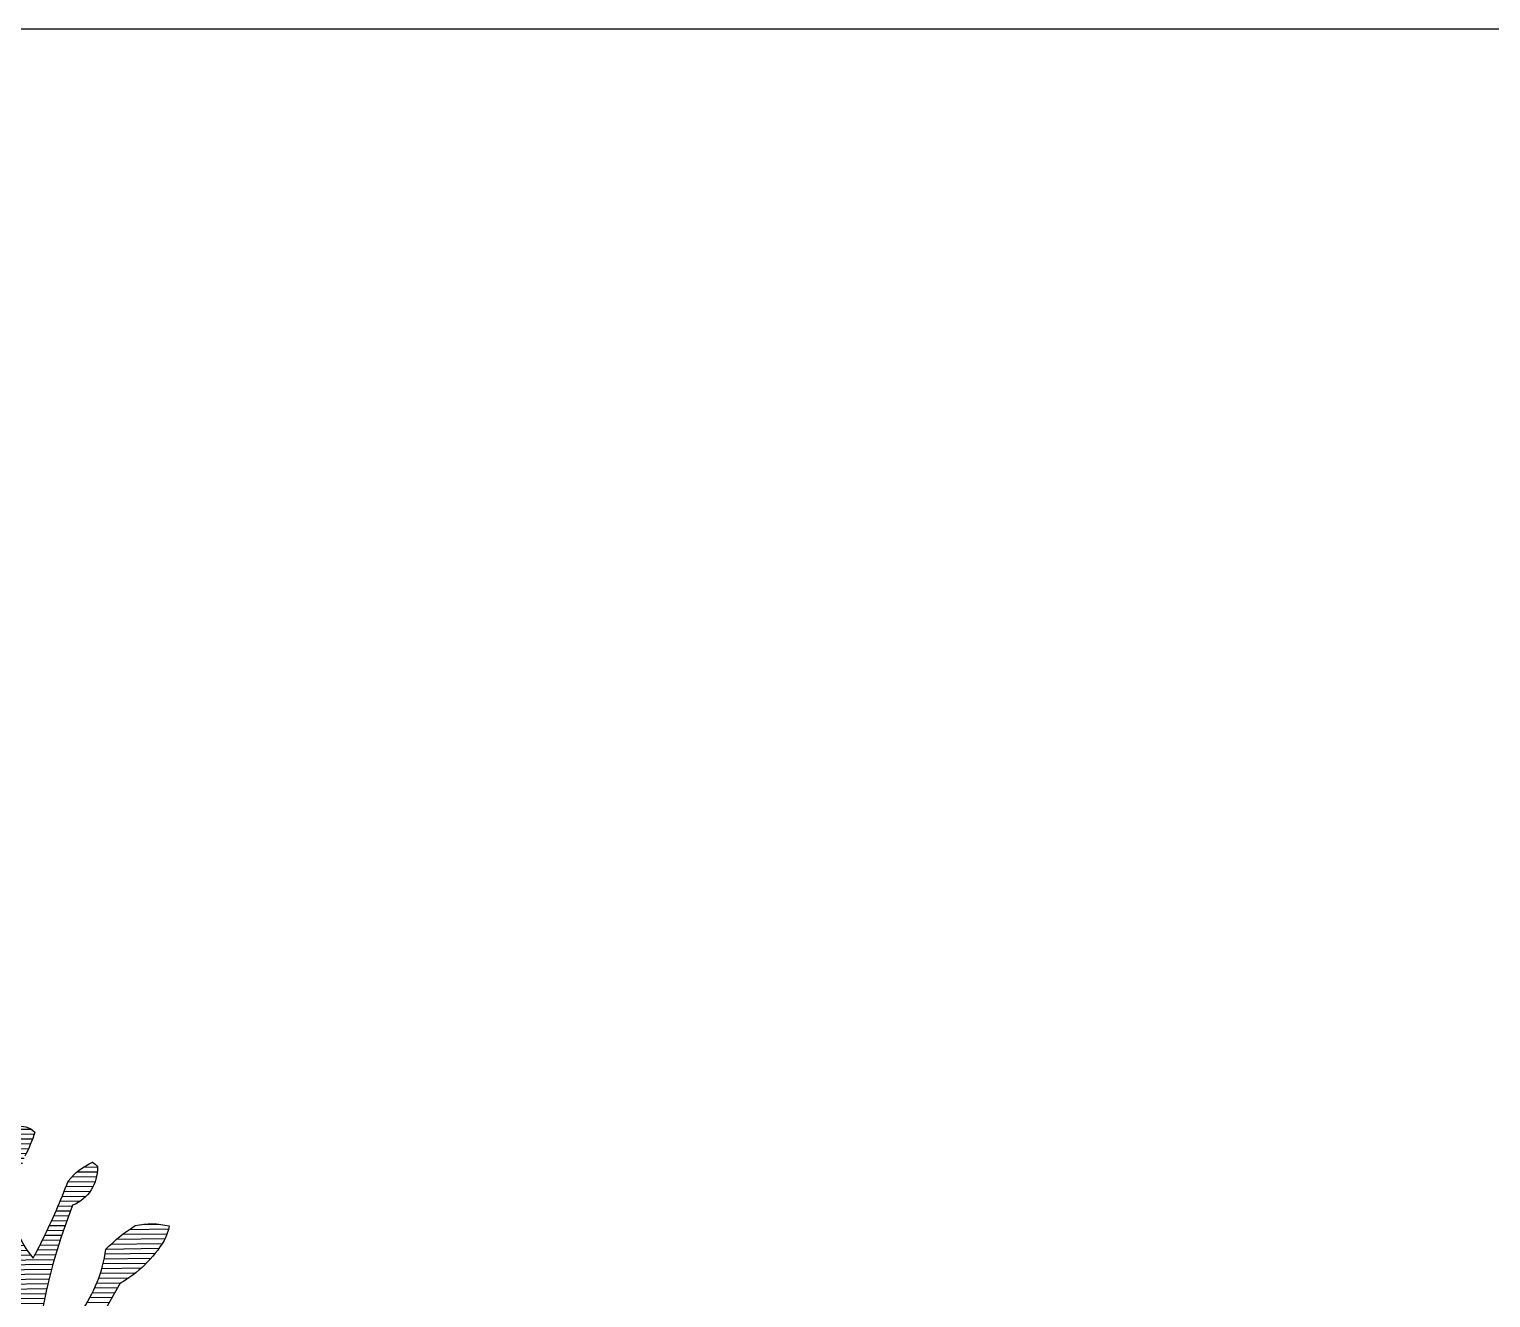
# Model space of a CAD drawing. Header units: millimetres. Extents: x 0 to 1038, y -1303 to 297.
# Drawn here: x 365.837 to 369.068, y 103.878 to 106.682 of the extents above; entities that cross this region are included whole.
import ezdxf
from ezdxf.enums import TextEntityAlignment as Align

# ---------------------------------------------------------------- set-up
doc = ezdxf.new("R2010")
doc.units = ezdxf.units.MM
for name, color, linetype in [('TBLK07', 4, 'Continuous'), ('TBLK18', 4, 'Continuous'), ('TBLK25', 1, 'Continuous'), ('TBLK35', 3, 'Continuous'), ('TBLK50', 7, 'Continuous')]:
    doc.layers.add(name, color=color, linetype=linetype)
doc.styles.add('ISO', font='iso3098b.shx')

# ---------------------------------------------------------------- blocks, each defined once
blk = doc.blocks.new('*X12')
at = {"color": 0, "linetype": 'Continuous'}
for p, q in [((459.9, 530), (460.99, 530)), ((461.86, 529), (462.85, 529)), ((468.2, 529), (470.78, 529)), ((448.79, 526), (449.41, 526)), ((462.93, 528), (463.92, 528)), ((463.63, 527), (464.64, 527)), ((464.09, 526), (465.13, 526)), ((469.47, 528), (472.35, 528)), ((470.29, 527), (473.18, 527)), ((470.83, 526), (473.75, 526)), ((480.35, 526), (485.97, 526)), ((481.49, 527), (485.58, 527)), ((482.96, 528), (484.85, 528)), ((449.69, 525), (450.91, 525)), ((450.3, 524), (451.92, 524)), ((450.69, 523), (452.64, 523)), ((464.36, 525), (465.45, 525)), ((464.43, 523), (465.62, 523)), ((464.47, 524), (465.61, 524)), ((471.18, 525), (474.13, 525)), ((471.36, 524), (474.34, 524)), ((471.38, 523), (474.41, 523)), ((480.23, 525), (486.05, 525)), ((480.37, 524), (485.88, 524)), ((480.43, 523), (485.52, 523)), ((490.37, 523), (494.9, 523)), ((490.84, 524), (494.23, 524)), ((450.86, 520), (453.77, 520)), ((450.9, 522), (453.17, 522)), ((450.96, 521), (453.54, 521)), ((463.25, 520), (464.75, 520)), ((463.84, 521), (465.2, 521)), ((464.22, 522), (465.49, 522)), ((470.48, 520), (473.71, 520)), ((470.96, 521), (474.1, 521)), ((471.25, 522), (474.33, 522)), ((480.11, 520), (482.23, 520)), ((480.3, 521), (483.98, 521)), ((480.41, 522), (484.93, 522)), ((489.11, 520), (493.66, 520)), ((489.51, 521), (494.1, 521)), ((489.93, 522), (494.51, 522)), ((449.34, 517), (463.04, 517)), ((450.15, 518), (454.82, 518)), ((450.6, 519), (453.87, 519)), ((460.93, 518), (463.08, 518)), ((462.37, 519), (464.07, 519)), ((466.39, 517), (470.92, 517)), ((468.68, 518), (472.25, 518)), ((469.77, 519), (473.11, 519)), ((478.98, 517), (480.94, 517)), ((479.46, 518), (480.9, 518)), ((479.84, 519), (480.9, 519)), ((489.22, 519), (493.19, 519)), ((489.76, 518), (492.74, 518)), ((490.17, 517), (492.36, 517)), ((506.81, 517), (506.88, 517)), ((446.57, 515), (472.46, 515)), ((448.15, 516), (471.59, 516)), ((454.15, 514), (473.44, 514)), ((476.66, 514), (481.25, 514)), ((477.69, 515), (481.11, 515)), ((478.43, 516), (481.01, 516)), ((490.48, 516), (491.99, 516)), ((490.68, 515), (491.62, 515)), ((490.79, 514), (491.26, 514)), ((502.53, 514), (507.64, 514)), ((503.62, 515), (507.79, 515)), ((504.99, 516), (507.83, 516)), ((460.6, 513), (474.56, 513)), ((464.91, 512), (481.63, 512)), ((466.64, 511), (482.06, 511)), ((475.07, 513), (481.42, 513)), ((490.19, 511), (490.57, 511)), ((490.54, 512), (490.74, 512)), ((490.81, 513), (490.9, 513)), ((500.89, 511), (506.3, 511)), ((501.3, 512), (506.91, 512)), ((501.69, 513), (507.35, 513)), ((468.31, 510), (482.62, 510)), ((469.93, 509), (483.22, 509)), ((471.5, 508), (483.87, 508)), ((489.47, 508), (489.75, 508)), ((489.67, 509), (489.95, 509)), ((489.84, 510), (490.31, 510)), ((499.62, 508), (502.57, 508)), ((500.05, 509), (504.26, 509)), ((500.48, 510), (505.46, 510)), ((473.02, 507), (484.57, 507)), ((474.51, 506), (485.32, 506)), ((475.95, 505), (486.13, 505)), ((487.08, 505), (490.3, 505)), ((488.07, 506), (490.06, 506)), ((488.85, 507), (489.88, 507)), ((498.25, 505), (501.38, 505)), ((498.72, 506), (501.77, 506)), ((499.17, 507), (502.16, 507)), ((477.36, 504), (490.6, 504)), ((478.73, 503), (490.95, 503)), ((480.06, 502), (491.37, 502)), ((496.8, 502), (500.29, 502)), ((497.3, 503), (500.64, 503)), ((497.78, 504), (501.01, 504)), ((512.89, 502), (522.06, 502)), ((514.29, 503), (522.38, 503)), ((516.87, 504), (520.36, 504)), ((481.36, 501), (491.86, 501)), ((482.64, 500), (492.42, 500)), ((483.88, 499), (493.06, 499)), ((495.24, 499), (499.29, 499)), ((495.77, 500), (499.62, 500)), ((496.3, 501), (499.95, 501)), ((509.44, 499), (520.34, 499)), ((510.48, 500), (521.03, 500)), ((511.63, 501), (521.63, 501)), ((484.75, 498), (493.8, 498)), ((485.39, 497), (498.68, 497)), ((486, 496), (498.39, 496)), ((494.7, 498), (498.98, 498)), ((508.77, 496), (517.76, 496)), ((509.02, 497), (518.71, 497)), ((509.22, 498), (519.57, 498)), ((486.6, 495), (498.11, 495)), ((487.19, 494), (497.83, 494)), ((487.76, 493), (497.57, 493)), ((507.81, 493), (514.07, 493)), ((508.17, 494), (515.47, 494)), ((508.49, 495), (516.68, 495)), ((488.31, 492), (497.32, 492)), ((488.85, 491), (497.07, 491)), ((489.38, 490), (496.84, 490)), ((506.47, 490), (511.12, 490)), ((506.96, 491), (511.7, 491)), ((507.41, 492), (512.43, 492)), ((489.89, 489), (496.61, 489)), ((490.39, 488), (496.4, 488)), ((490.88, 487), (496.19, 487)), ((504.7, 487), (509.38, 487)), ((505.34, 488), (509.96, 488)), ((505.93, 489), (510.54, 489)), ((491.35, 486), (496.22, 486)), ((491.81, 485), (496.91, 485)), ((492.25, 484), (497.76, 484)), ((502.31, 484), (507.64, 484)), ((503.24, 485), (508.22, 485)), ((503.99, 486), (508.8, 486)), ((492.68, 483), (498.83, 483)), ((493.02, 482), (506.48, 482)), ((493.21, 481), (505.9, 481)), ((501.15, 483), (507.06, 483)), ((493.39, 480), (505.32, 480)), ((493.57, 479), (504.74, 479)), ((493.74, 478), (504.16, 478)), ((493.9, 477), (503.58, 477)), ((494.05, 476), (503, 476)), ((494.2, 475), (502.42, 475)), ((511.16, 475), (519.62, 475)), ((494.34, 474), (501.84, 474)), ((494.47, 473), (501.26, 473)), ((494.59, 472), (500.68, 472)), ((511.59, 474), (520.73, 474)), ((512.26, 473), (521.74, 473)), ((512.73, 472), (522.66, 472)), ((494.71, 471), (500.11, 471)), ((494.82, 470), (499.61, 470)), ((494.92, 469), (499.52, 469)), ((513.05, 471), (523.51, 471)), ((513.23, 470), (524.29, 470)), ((513.28, 469), (524.92, 469)), ((495.02, 468), (499.51, 468)), ((495.11, 467), (499.6, 467)), ((495.19, 466), (499.77, 466)), ((512.65, 466), (518.5, 466)), ((513, 467), (525.88, 467)), ((513.2, 468), (525.42, 468)), ((519.55, 466), (526.32, 466)), ((495.26, 465), (500.05, 465)), ((495.33, 464), (500.42, 464)), ((495.39, 463), (500.91, 463)), ((510.44, 463), (515.29, 463)), ((511.44, 464), (516.17, 464)), ((512.15, 465), (517.22, 465)), ((519.79, 465), (526.37, 465)), ((520.4, 464), (525.76, 464)), ((521.84, 463), (524.32, 463)), ((495.18, 460), (514.37, 460)), ((495.29, 461), (514.37, 461)), ((495.4, 462), (501.69, 462)), ((508.93, 462), (514.55, 462)), ((494.81, 457), (514.86, 457)), ((494.94, 458), (514.61, 458)), ((495.06, 459), (514.46, 459)), ((494.37, 454), (503.49, 454)), ((494.52, 455), (504.53, 455)), ((494.67, 456), (505.97, 456)), ((509.1, 456), (515.18, 456)), ((509.98, 455), (515.6, 455)), ((510.91, 454), (516.14, 454)), ((493.89, 451), (501.64, 451)), ((494.05, 452), (502.1, 452)), ((494.22, 453), (502.71, 453)), ((511.88, 453), (516.84, 453)), ((512.9, 452), (517.75, 452)), ((513.98, 451), (518.97, 451)), ((530.67, 451), (531.15, 451)), ((493.34, 448), (500.96, 448)), ((493.53, 449), (501.08, 449)), ((493.71, 450), (501.3, 450)), ((515.12, 450), (520.76, 450)), ((516.33, 449), (530.96, 449)), ((517.61, 448), (530.78, 448)), ((528.88, 450), (531.09, 450)), ((492.49, 445), (509.42, 445)), ((492.88, 446), (501.41, 446)), ((493.14, 447), (500.95, 447)), ((518.98, 447), (530.54, 447)), ((520.44, 446), (530.23, 446)), ((521.91, 445), (529.86, 445)), ((490.88, 441), (515.1, 441)), ((491.29, 442), (513.7, 442)), ((491.69, 443), (512.29, 443)), ((492.09, 444), (510.86, 444)), ((523.44, 444), (529.41, 444)), ((525.08, 443), (528.89, 443)), ((526.85, 442), (528.28, 442)), ((489.63, 438), (519.23, 438)), ((490.05, 439), (517.87, 439)), ((490.47, 440), (516.49, 440)), ((527.89, 438), (529.77, 438)), ((488.34, 435), (498.57, 435)), ((488.78, 436), (500.07, 436)), ((489.21, 437), (503.37, 437)), ((505.8, 437), (520.56, 437)), ((506.79, 436), (521.87, 436)), ((507.65, 435), (523.16, 435)), ((526.49, 435), (535.17, 435)), ((527.43, 436), (533.9, 436)), ((527.83, 437), (532.24, 437)), ((487.01, 432), (496.46, 432)), ((487.46, 433), (497.12, 433)), ((487.9, 434), (497.82, 434)), ((508.39, 434), (536.21, 434)), ((509.04, 433), (516.33, 433)), ((509.6, 432), (514.99, 432)), ((520.47, 433), (537.06, 433)), ((524.01, 432), (537.78, 432)), ((485.64, 429), (494.74, 429)), ((486.1, 430), (495.28, 430)), ((486.56, 431), (495.85, 431)), ((505.85, 429), (512.65, 429)), ((506.38, 430), (513.23, 430)), ((507.33, 431), (513.99, 431)), ((525.97, 431), (538.37, 431)), ((526.73, 430), (538.87, 430)), ((527.66, 429), (539.28, 429)), ((484.21, 426), (493.23, 426)), ((484.7, 427), (493.78, 427)), ((485.17, 428), (494.25, 428)), ((505.59, 427), (511.6, 427)), ((505.6, 428), (512.09, 428)), ((505.79, 426), (511.2, 426)), ((528.8, 428), (539.52, 428)), ((530.27, 427), (539.21, 427)), ((532.34, 426), (538.84, 426)), ((482.67, 423), (490.87, 423)), ((483.18, 424), (491.66, 424)), ((483.7, 425), (492.45, 425)), ((506.26, 425), (510.87, 425)), ((507.12, 424), (510.62, 424)), ((509.08, 423), (510.43, 423)), ((481.1, 420), (488.5, 420)), ((481.62, 421), (489.29, 421)), ((482.15, 422), (490.08, 422)), ((479.51, 417), (486.1, 417)), ((480.04, 418), (486.9, 418)), ((480.57, 419), (487.7, 419)), ((477.89, 414), (483.69, 414)), ((478.43, 415), (484.49, 415)), ((478.97, 416), (485.3, 416)), ((476.25, 411), (481.25, 411)), ((476.8, 412), (482.07, 412)), ((477.35, 413), (482.88, 413)), ((474.45, 408), (478.8, 408)), ((475.14, 409), (479.62, 409)), ((475.7, 410), (480.44, 410)), ((472.14, 405), (476.37, 405)), ((472.93, 406), (477.15, 406)), ((473.7, 407), (477.98, 407)), ((469.58, 402), (474.08, 402)), ((470.46, 403), (474.84, 403)), ((471.31, 404), (475.61, 404)), ((466.75, 399), (471.82, 399)), ((467.73, 400), (472.57, 400)), ((468.67, 401), (473.33, 401)), ((463.71, 396), (469.58, 396)), ((464.68, 397), (470.33, 397)), ((465.73, 398), (471.07, 398)), ((463.83, 395), (468.84, 395)), ((463.94, 394), (468.11, 394)), ((464.06, 393), (467.37, 393)), ((464.18, 392), (466.64, 392)), ((464.29, 391), (465.91, 391)), ((464.41, 390), (465.19, 390))]:
    blk.add_line(p, q, dxfattribs=at)
blk = doc.blocks.new('State Logo')
at = {"layer": 'TBLK07', "linetype": 'Continuous'}
for points in [[(2.0205, 8.504, -0.292241), (2.1058, 8.4815, -0.030796), (2.0617, 8.3751, 0.007913)], [(1.995, 8.1834, 0.171886), (2.0986, 7.9253, 0.006981), (2.1425, 8.0103, 0.024118), (2.2528, 8.2656, -0.110752), (2.3609, 8.3498, -0.100622), (2.382, 8.3281, -0.31495), (2.2728, 8.1584, 0.050038), (2.1383, 7.6895, 0.121194)], [(2.3095, 7.6872, 0.119797), (2.42, 7.9639, -0.059674), (2.5498, 8.0692, -0.111796), (2.6995, 8.0673, -0.08044), (2.6773, 8.0034, -0.131254), (2.4823, 7.8134), (2.3509, 7.5797)]]:
    blk.add_lwpolyline(points, format="xyb", dxfattribs=at)
at = {"layer": 'TBLK07', "linetype": 'Continuous', "xscale": 0.02139268110938849, "yscale": 0.02139268110938849, "zscale": 0.02139268110938849, "rotation": 0.7441666666577991}
blk.add_blockref('*X12', (-8.3376, -2.8505), dxfattribs=at)
blk = doc.blocks.new('a3_in_vtblk')
at = {"layer": 'TBLK50'}
blk.add_lwpolyline([(409.5, 86.341), (409.5, 104.182, 0.414214), (407, 106.682), (356, 106.682, 0.414214), (353.5, 104.182), (353.5, 86.341, 0.414214), (356, 83.841), (407, 83.841, 0.414214)], format="xyb", close=True, dxfattribs=at)
at = {"layer": 'TBLK18', "xscale": 0.5, "yscale": 0.5, "zscale": 0.5}
blk.add_blockref('State Logo', (364.7969, 100.0029), dxfattribs=at)
at = {"layer": 'TBLK18', "style": 'ISO'}
for tag, p, height in [('GROUND_SURVEY_STD.', (381.8752, 126.1053), 1.8), ('SURVEY_CAPTURE_DATE', (381.9454, 122.6053), 1.8), ('MAPPING_SURVEY_STD.', (381.9454, 119.1053), 1.8), ('MAPPING_CAPTURE_DATE', (381.9454, 115.6053), 1.8), ('PROJECT_ZONE', (381.9454, 112.1053), 1.8), ('HEIGHT_DATUM', (381.9454, 108.6053), 1.8), ('CLIENT_STREET_NAME', (355.5138, 86.9408), 1.5), ('CLIENT_SUBURB_POSTCODE', (388.4876, 86.9408), 1.5), ('CLIENT_TELEPHONE_NO.', (368.3056, 84.6771), 1.5), ('CLIENT_FAX_NO.', (393.5552, 84.6771), 1.5), ('STREET_NAME', (355.5138, 62.0998), 1.5), ('SUBURB_POSTCODE', (388.4876, 62.0998), 1.5), ('TELEPHONE_NO.', (368.3056, 59.8361), 1.5), ('FAX_NO.', (393.5552, 59.8361), 1.5)]:
    blk.add_attdef(tag, p, '', height=height, dxfattribs=at)
for tag, p in [('CLIENT_MR_DIRECTORATE', (381.5, 92.9596)), ('MR_DIRECTORATE', (381.5, 68.1185))]:
    blk.add_attdef(tag, text='', height=1.5, dxfattribs=at).set_placement(p, align=Align.CENTER)
at = {"layer": 'TBLK25', "style": 'ISO'}
for tag, height, p in [('CLIENT_MR__BRANCH', 2, (381.5, 90.0399)), ('MR_BRANCH', 2, (381.5, 65.1989)), ('ROAD_SECTION', 1.75, (384.5, 29.1617)), ('SLK', 1.75, (384.5, 26.1075)), ('CHAINAGE', 1.75, (384.5, 19.2054))]:
    blk.add_attdef(tag, text='', height=height, dxfattribs=at).set_placement(p, align=Align.CENTER)
for tag, p, height in [('FILE_NUMBER', (371.7734, 54.2365), 2.5), ('DESIGNED_/_DRAWN', (371.7734, 49.4865), 2), ('VERIFIED', (371.7734, 44.4865), 2), ('APPROVED', (371.7734, 39.4865), 2), ('LOCAL_AUTHORITY', (370.4803, 16.7335), 1.25)]:
    blk.add_attdef(tag, p, '', height=height, dxfattribs=at)
at = {"layer": 'TBLK35', "style": 'ISO', "width": 0.9}
for tag, p in [('ROAD_PROJECT&NUMBER', (384.5, 32.2307)), ('DRAWING_DESCRIPTION', (384.5, 22.288))]:
    blk.add_attdef(tag, text='', height=2.5, dxfattribs=at).set_placement(p, align=Align.CENTER)
at = {"layer": 'TBLK50', "style": 'ISO'}
blk.add_attdef('MRWA_DRG_NUMBER', (356.2877, 6.0846), '', height=5, dxfattribs=at)

msp = doc.modelspace()

# ---------------------------------------------------------------- block references
at = {"color": 1}
msp.add_blockref('a3_in_vtblk', (0, 0), dxfattribs=at)

doc.saveas('drawing.dxf')
